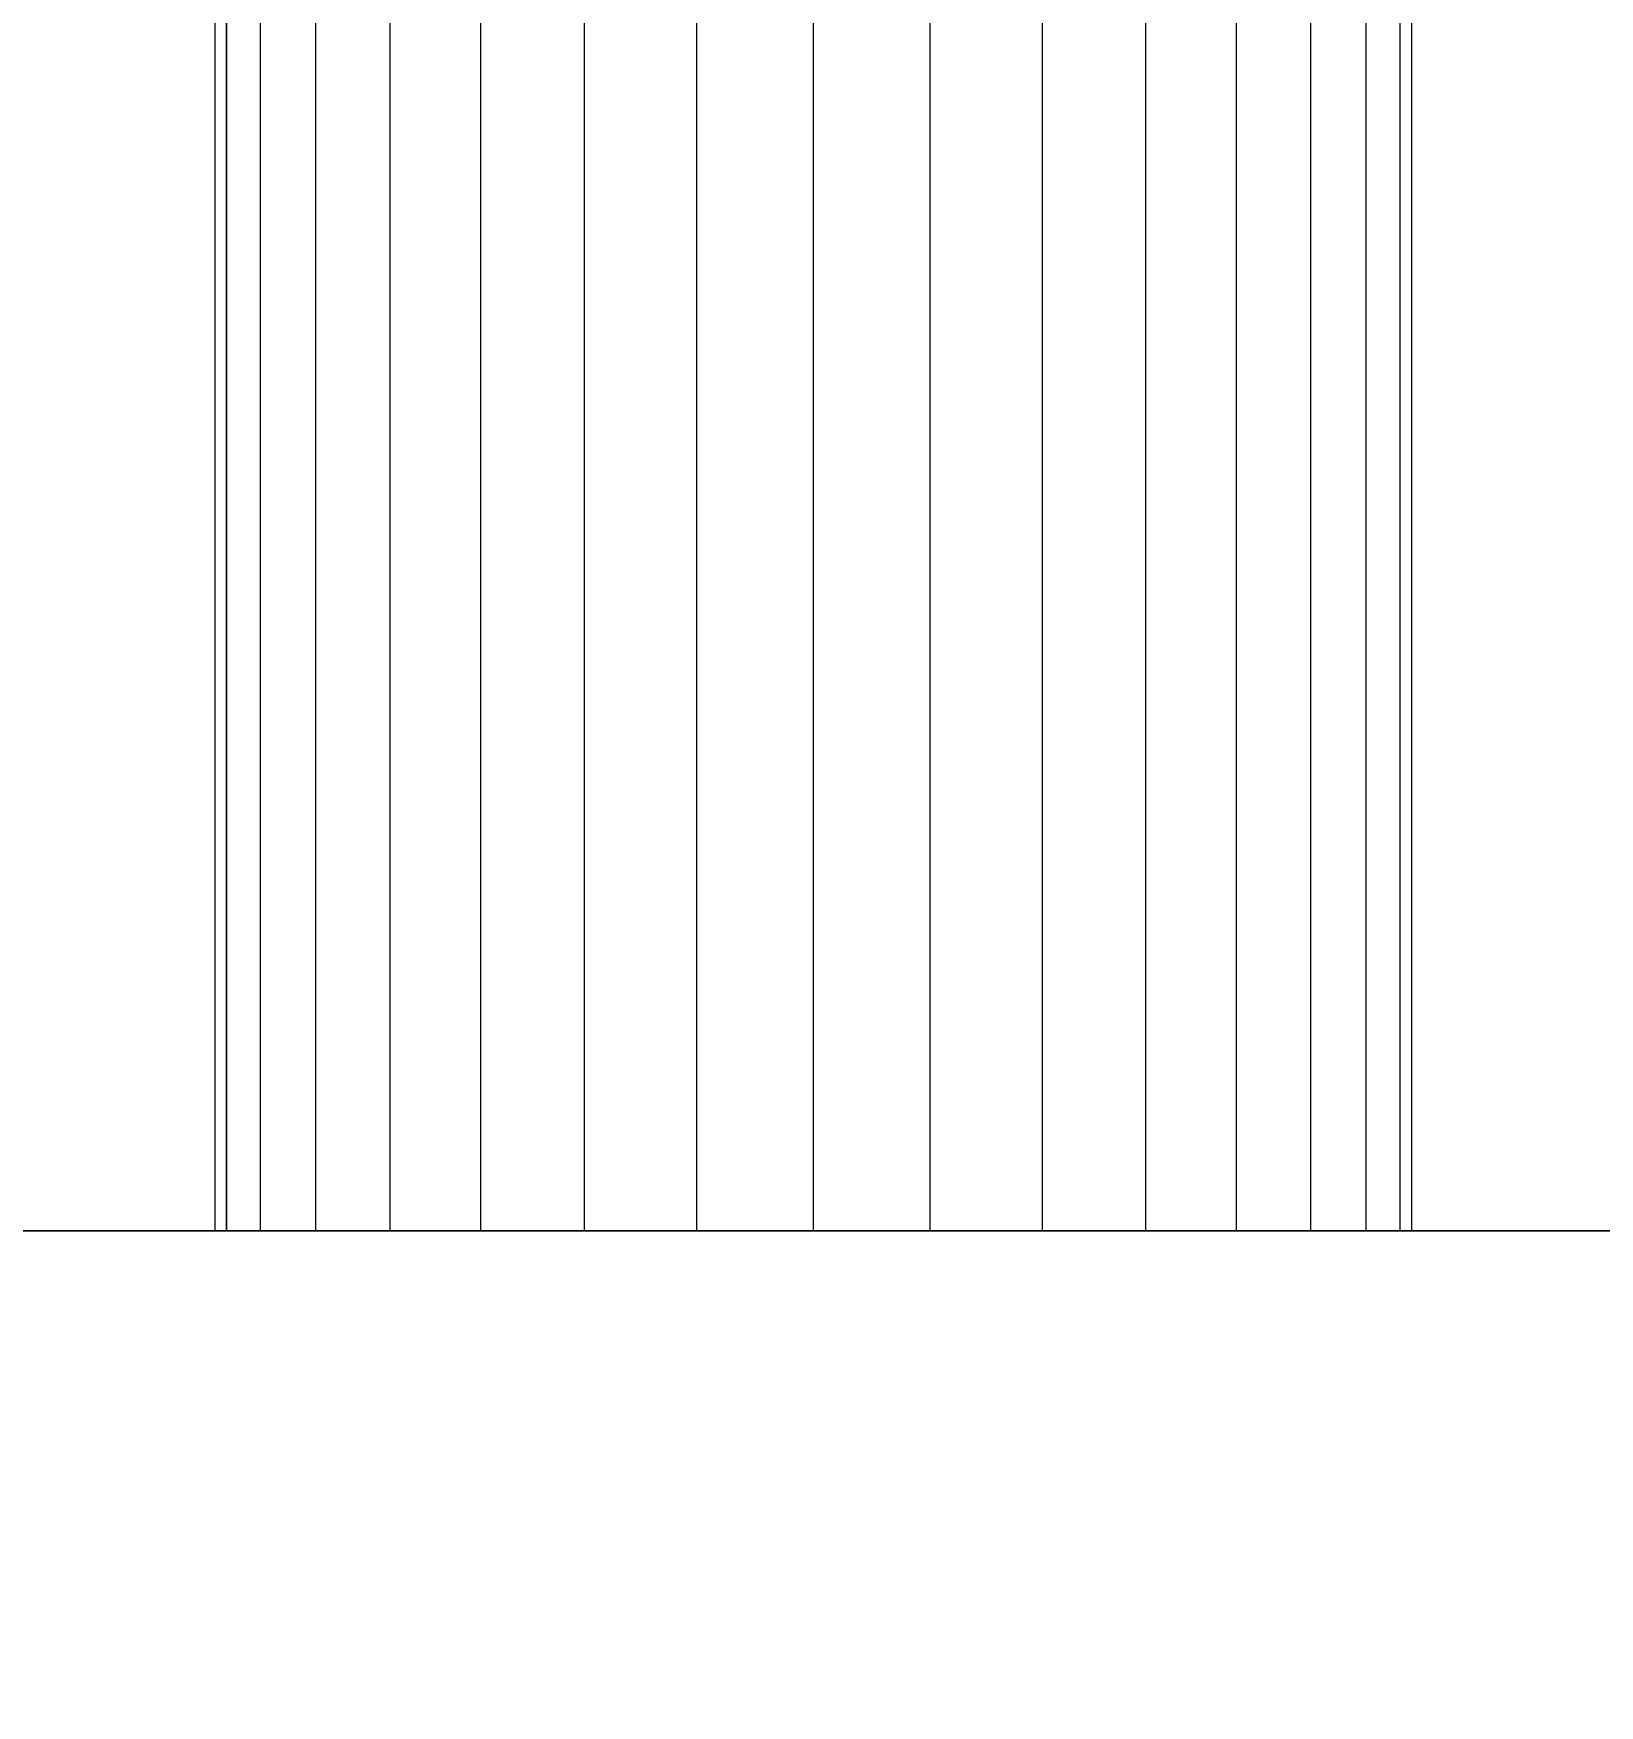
# Model space of a CAD drawing. Header units: millimetres. Extents: x -21672 to 8019, y 3751 to 17279.
# Drawn here: x -13216.8 to -13165, y 14411.1 to 14466.3 of the extents above; entities that cross this region are included whole.
import ezdxf

# ---------------------------------------------------------------- set-up
doc = ezdxf.new("R2010")
doc.units = ezdxf.units.MM
for name, color, linetype, lineweight in [('A-ANNO-DIMS', 211, 'Continuous', 9), ('A-ANNO-DIMS-50', 211, 'Continuous', 9), ('A-GENM', 13, 'Continuous', 18)]:
    doc.layers.add(name, color=color, linetype=linetype, lineweight=lineweight)
doc.styles.add('Arial', font='arial.ttf', dxfattribs={"height": 125})
doc.dimstyles.new('Diagonal_-_2_5mm_Arial', dxfattribs={"dimscale": 304.8, "dimtxt": 127.532425, "dimasz": 0.492126, "dimexe": 0.393701, "dimexo": 0.246063, "dimgap": 0.287073, "dimtad": 1, "dimdec": 0, "dimzin": 0, "dimdsep": 46, "dimtxsty": 'Arial', "dimblk1": 'OBLIQUE', "dimblk2": 'OBLIQUE', "dimsah": 1, "dimcen": 0.09, "dimdle": 0.393701, "dimazin": 0, "dimtfac": 1, "dimtdec": 4, "dimtix": 1, "dimtmove": 0, "dimatfit": 3, "dimfxl": 1, "dimtvp": 1, "dimtolj": 1, "dimtzin": 0, "dimarcsym": 2})

# ---------------------------------------------------------------- blocks, each defined once
blk = doc.blocks.new('Nevera de autoservicio single - Nevera de autoservicio single-466915-Level 2')
at = {"layer": 'A-GENM'}
for p, q in [((454.753, 1307.979), (454.753, -1108.896)), ((454.753, -1108.896), (454.753, 1307.979)), ((454.753, -1108.896), (454.753, 1307.979)), ((454.753, -1108.896), (454.753, 1307.979)), ((454.753, -1028.381), (454.753, 977.961)), ((454.753, -513.934), (454.753, -462.489)), ((454.753, -494.148), (255.92, -494.148)), ((454.753, -494.148), (255.92, -494.148)), ((454.753, -494.148), (255.92, -494.148)), ((454.753, -494.148), (255.92, -494.148)), ((454.753, -494.148), (255.92, -494.148)), ((454.753, -494.148), (255.92, -494.148)), ((454.753, -494.148), (255.92, -494.148)), ((454.753, -494.148), (255.92, -494.148)), ((454.753, -494.148), (255.92, -494.148)), ((454.753, -494.148), (255.92, -494.148)), ((454.753, -494.148), (255.92, -494.148)), ((454.753, -494.148), (255.92, -494.148)), ((454.753, -494.497), (454.753, -494.148)), ((454.753, -494.148), (454.753, -494.528)), ((454.753, -494.528), (454.753, -494.148)), ((454.753, -494.148), (454.753, -494.528)), ((454.753, -494.528), (454.753, -494.148)), ((454.753, -494.148), (454.753, -494.528)), ((454.753, -494.528), (454.753, -494.148)), ((454.753, -494.148), (454.753, -494.528)), ((454.753, -494.528), (454.753, -494.148)), ((454.753, -494.148), (454.753, -494.528)), ((454.753, -494.528), (454.753, -494.148)), ((454.753, -494.148), (454.753, -494.338)), ((454.753, -494.528), (454.753, -494.148)), ((454.753, -494.148), (454.753, -494.497)), ((454.753, -494.338), (454.753, -494.148)), ((454.753, -494.528), (454.753, -494.148)), ((454.753, -494.528), (454.753, -494.148)), ((454.753, -494.528), (454.753, -494.148)), ((454.753, -494.148), (454.753, -494.528)), ((454.753, -494.148), (454.753, -494.528)), ((454.753, -494.528), (454.753, -494.148)), ((454.753, -494.148), (454.753, -494.528)), ((454.753, -494.528), (454.753, -494.148)), ((454.753, -494.148), (454.753, -494.528)), ((454.753, -494.528), (255.92, -494.528)), ((454.753, -494.528), (255.92, -494.528)), ((454.753, -494.528), (255.92, -494.528)), ((454.753, -494.528), (255.92, -494.528)), ((454.753, -494.528), (255.92, -494.528)), ((454.753, -494.528), (255.92, -494.528)), ((454.753, -494.528), (255.92, -494.528)), ((454.753, -494.528), (255.92, -494.528)), ((454.753, -494.528), (255.92, -494.528)), ((454.753, -494.528), (255.92, -494.528)), ((454.753, -494.528), (255.92, -494.528)), ((454.753, -494.528), (255.92, -494.528)), ((454.753, -494.528), (255.92, -494.528)), ((454.753, -494.528), (255.92, -494.528)), ((454.753, -494.528), (255.92, -494.528)), ((454.753, -494.528), (255.92, -494.528)), ((454.753, -494.528), (255.92, -494.528)), ((454.753, -494.528), (255.92, -494.528)), ((454.753, -494.528), (255.92, -494.528)), ((454.753, -494.528), (255.92, -494.528)), ((454.753, -494.528), (255.92, -494.528)), ((454.753, -494.528), (255.92, -494.528)), ((454.753, -494.528), (255.92, -494.528)), ((454.753, -494.528), (255.92, -494.528)), ((454.753, -494.338), (454.753, -494.528)), ((454.753, -494.528), (454.753, -494.338)), ((454.753, -494.528), (454.753, -494.497)), ((454.753, -494.497), (454.753, -494.528)), ((454.753, -495.654), (454.753, -494.528)), ((454.753, -494.528), (454.753, -495.654)), ((454.753, -495.654), (454.753, -494.528)), ((454.753, -494.528), (454.753, -495.654)), ((454.753, -495.654), (454.753, -494.528)), ((454.753, -494.528), (454.753, -495.654)), ((454.753, -495.654), (454.753, -494.528)), ((454.753, -494.528), (454.753, -495.654)), ((454.753, -495.654), (454.753, -494.528)), ((454.753, -494.528), (454.753, -495.654)), ((454.753, -495.654), (454.753, -494.528)), ((454.753, -494.528), (454.753, -495.654)), ((454.753, -495.654), (454.753, -494.528)), ((454.753, -495.654), (454.753, -494.528)), ((454.753, -495.654), (454.753, -494.528)), ((454.753, -495.654), (454.753, -494.528)), ((454.753, -495.654), (454.753, -494.528)), ((454.753, -495.654), (454.753, -494.528)), ((454.753, -495.654), (454.753, -494.528)), ((454.753, -495.654), (454.753, -494.528)), ((454.753, -495.654), (454.753, -494.528)), ((454.753, -495.654), (454.753, -494.528)), ((454.753, -495.654), (454.753, -494.528)), ((454.753, -495.654), (454.753, -494.528)), ((454.753, -495.654), (255.92, -495.654)), ((454.753, -495.654), (255.92, -495.654)), ((454.753, -495.654), (255.92, -495.654)), ((454.753, -495.654), (255.92, -495.654)), ((454.753, -495.654), (255.92, -495.654)), ((454.753, -495.654), (255.92, -495.654)), ((454.753, -495.654), (255.92, -495.654)), ((454.753, -495.654), (255.92, -495.654)), ((454.753, -495.654), (255.92, -495.654)), ((454.753, -495.654), (255.92, -495.654)), ((454.753, -495.654), (255.92, -495.654)), ((454.753, -495.654), (255.92, -495.654)), ((454.753, -495.654), (255.92, -495.654)), ((454.753, -495.654), (255.92, -495.654)), ((454.753, -495.654), (255.92, -495.654)), ((454.753, -495.654), (255.92, -495.654)), ((454.753, -495.654), (255.92, -495.654)), ((454.753, -495.654), (255.92, -495.654)), ((454.753, -495.654), (255.92, -495.654)), ((454.753, -495.654), (255.92, -495.654)), ((454.753, -495.654), (255.92, -495.654)), ((454.753, -495.654), (255.92, -495.654)), ((454.753, -495.654), (255.92, -495.654)), ((454.753, -495.654), (255.92, -495.654)), ((454.753, -497.483), (454.753, -495.654)), ((454.753, -495.654), (454.753, -497.483)), ((454.753, -497.483), (454.753, -495.654)), ((454.753, -495.654), (454.753, -497.483)), ((454.753, -497.483), (454.753, -495.654)), ((454.753, -495.654), (454.753, -497.483)), ((454.753, -497.483), (454.753, -495.654)), ((454.753, -495.654), (454.753, -497.483)), ((454.753, -497.483), (454.753, -495.654)), ((454.753, -495.654), (454.753, -497.483)), ((454.753, -497.483), (454.753, -495.654)), ((454.753, -495.654), (454.753, -497.483)), ((454.753, -497.483), (454.753, -495.654)), ((454.753, -497.483), (454.753, -495.654)), ((454.753, -497.483), (454.753, -495.654)), ((454.753, -497.483), (454.753, -495.654)), ((454.753, -497.483), (454.753, -495.654)), ((454.753, -497.483), (454.753, -495.654)), ((454.753, -497.483), (454.753, -495.654)), ((454.753, -497.483), (454.753, -495.654)), ((454.753, -497.483), (454.753, -495.654)), ((454.753, -497.483), (454.753, -495.654)), ((454.753, -497.483), (454.753, -495.654)), ((454.753, -497.483), (454.753, -495.654)), ((454.753, -497.483), (255.92, -497.483)), ((454.753, -497.483), (255.92, -497.483)), ((454.753, -497.483), (255.92, -497.483)), ((454.753, -497.483), (255.92, -497.483)), ((454.753, -497.483), (255.92, -497.483)), ((454.753, -497.483), (255.92, -497.483)), ((454.753, -497.483), (255.92, -497.483)), ((454.753, -497.483), (255.92, -497.483)), ((454.753, -497.483), (255.92, -497.483)), ((454.753, -497.483), (255.92, -497.483)), ((454.753, -497.483), (255.92, -497.483)), ((454.753, -497.483), (255.92, -497.483)), ((454.753, -497.483), (255.92, -497.483)), ((454.753, -497.483), (255.92, -497.483)), ((454.753, -497.483), (255.92, -497.483)), ((454.753, -497.483), (255.92, -497.483)), ((454.753, -497.483), (255.92, -497.483)), ((454.753, -497.483), (255.92, -497.483)), ((454.753, -497.483), (255.92, -497.483)), ((454.753, -497.483), (255.92, -497.483)), ((454.753, -497.483), (255.92, -497.483)), ((454.753, -497.483), (255.92, -497.483)), ((454.753, -497.483), (255.92, -497.483)), ((454.753, -497.483), (255.92, -497.483)), ((454.753, -499.943), (454.753, -497.483)), ((454.753, -497.483), (454.753, -499.943)), ((454.753, -499.943), (454.753, -497.483)), ((454.753, -497.483), (454.753, -499.943)), ((454.753, -499.943), (454.753, -497.483)), ((454.753, -497.483), (454.753, -499.943)), ((454.753, -499.943), (454.753, -497.483)), ((454.753, -497.483), (454.753, -499.943)), ((454.753, -499.943), (454.753, -497.483)), ((454.753, -497.483), (454.753, -499.943)), ((454.753, -499.943), (454.753, -497.483)), ((454.753, -497.483), (454.753, -499.943)), ((454.753, -499.943), (454.753, -497.483)), ((454.753, -499.943), (454.753, -497.483)), ((454.753, -499.943), (454.753, -497.483)), ((454.753, -499.943), (454.753, -497.483)), ((454.753, -499.943), (454.753, -497.483)), ((454.753, -499.943), (454.753, -497.483)), ((454.753, -499.943), (454.753, -497.483)), ((454.753, -499.943), (454.753, -497.483)), ((454.753, -499.943), (454.753, -497.483)), ((454.753, -499.943), (454.753, -497.483)), ((454.753, -499.943), (454.753, -497.483)), ((454.753, -499.943), (454.753, -497.483)), ((454.753, -499.943), (255.92, -499.943)), ((454.753, -499.943), (255.92, -499.943)), ((454.753, -499.943), (255.92, -499.943)), ((454.753, -499.943), (255.92, -499.943)), ((454.753, -499.943), (255.92, -499.943)), ((454.753, -499.943), (255.92, -499.943)), ((454.753, -499.943), (255.92, -499.943)), ((454.753, -499.943), (255.92, -499.943)), ((454.753, -499.943), (255.92, -499.943)), ((454.753, -499.943), (255.92, -499.943)), ((454.753, -499.943), (255.92, -499.943)), ((454.753, -499.943), (255.92, -499.943)), ((454.753, -499.943), (255.92, -499.943)), ((454.753, -499.943), (255.92, -499.943)), ((454.753, -499.943), (255.92, -499.943)), ((454.753, -499.943), (255.92, -499.943)), ((454.753, -499.943), (255.92, -499.943)), ((454.753, -499.943), (255.92, -499.943)), ((454.753, -499.943), (255.92, -499.943)), ((454.753, -499.943), (255.92, -499.943)), ((454.753, -499.943), (255.92, -499.943)), ((454.753, -499.943), (255.92, -499.943)), ((454.753, -499.943), (255.92, -499.943)), ((454.753, -499.943), (255.92, -499.943)), ((454.753, -502.941), (454.753, -499.943)), ((454.753, -499.943), (454.753, -502.941)), ((454.753, -502.941), (454.753, -499.943)), ((454.753, -499.943), (454.753, -502.941)), ((454.753, -502.941), (454.753, -499.943)), ((454.753, -499.943), (454.753, -502.941)), ((454.753, -502.941), (454.753, -499.943)), ((454.753, -499.943), (454.753, -502.941)), ((454.753, -502.941), (454.753, -499.943)), ((454.753, -499.943), (454.753, -502.941)), ((454.753, -502.941), (454.753, -499.943)), ((454.753, -499.943), (454.753, -502.941)), ((454.753, -502.941), (454.753, -499.943)), ((454.753, -502.941), (454.753, -499.943)), ((454.753, -502.941), (454.753, -499.943)), ((454.753, -502.941), (454.753, -499.943)), ((454.753, -502.941), (454.753, -499.943)), ((454.753, -502.941), (454.753, -499.943)), ((454.753, -499.943), (454.753, -502.941)), ((454.753, -499.943), (454.753, -502.941)), ((454.753, -502.941), (454.753, -499.943)), ((454.753, -502.941), (454.753, -499.943)), ((454.753, -502.941), (454.753, -499.943)), ((454.753, -502.941), (454.753, -499.943)), ((454.753, -502.941), (255.92, -502.941)), ((454.753, -502.941), (255.92, -502.941)), ((454.753, -502.941), (255.92, -502.941)), ((454.753, -502.941), (255.92, -502.941)), ((454.753, -502.941), (255.92, -502.941)), ((454.753, -502.941), (255.92, -502.941)), ((454.753, -502.941), (255.92, -502.941)), ((454.753, -502.941), (255.92, -502.941)), ((454.753, -502.941), (255.92, -502.941)), ((454.753, -502.941), (255.92, -502.941)), ((454.753, -502.941), (255.92, -502.941)), ((454.753, -502.941), (255.92, -502.941)), ((454.753, -502.941), (255.92, -502.941)), ((454.753, -502.941), (255.92, -502.941)), ((454.753, -502.941), (255.92, -502.941)), ((454.753, -502.941), (255.92, -502.941)), ((454.753, -502.941), (255.92, -502.941)), ((454.753, -502.941), (255.92, -502.941)), ((454.753, -502.941), (255.92, -502.941)), ((454.753, -502.941), (255.92, -502.941)), ((454.753, -502.941), (255.92, -502.941)), ((454.753, -502.941), (255.92, -502.941)), ((454.753, -502.941), (255.92, -502.941)), ((454.753, -502.941), (255.92, -502.941)), ((454.753, -506.362), (454.753, -502.941)), ((454.753, -502.941), (454.753, -506.362)), ((454.753, -506.362), (454.753, -502.941)), ((454.753, -502.941), (454.753, -506.362)), ((454.753, -506.362), (454.753, -502.941)), ((454.753, -502.941), (454.753, -506.362)), ((454.753, -506.362), (454.753, -502.941)), ((454.753, -502.941), (454.753, -506.362)), ((454.753, -506.362), (454.753, -502.941)), ((454.753, -502.941), (454.753, -506.362)), ((454.753, -506.362), (454.753, -502.941)), ((454.753, -502.941), (454.753, -506.362)), ((454.753, -506.362), (454.753, -502.941)), ((454.753, -506.362), (454.753, -502.941)), ((454.753, -506.362), (454.753, -502.941)), ((454.753, -506.362), (454.753, -502.941)), ((454.753, -506.362), (454.753, -502.941)), ((454.753, -506.362), (454.753, -502.941)), ((454.753, -502.941), (454.753, -506.362)), ((454.753, -502.941), (454.753, -506.362)), ((454.753, -506.362), (454.753, -502.941)), ((454.753, -506.362), (454.753, -502.941)), ((454.753, -506.362), (454.753, -502.941)), ((454.753, -506.362), (454.753, -502.941)), ((454.753, -506.362), (255.92, -506.362)), ((454.753, -506.362), (255.92, -506.362)), ((454.753, -506.362), (255.92, -506.362)), ((454.753, -506.362), (255.92, -506.362)), ((454.753, -506.362), (255.92, -506.362)), ((454.753, -506.362), (255.92, -506.362)), ((454.753, -506.362), (255.92, -506.362)), ((454.753, -506.362), (255.92, -506.362)), ((454.753, -506.362), (255.92, -506.362)), ((454.753, -506.362), (255.92, -506.362)), ((454.753, -506.362), (255.92, -506.362)), ((454.753, -506.362), (255.92, -506.362)), ((454.753, -506.362), (255.92, -506.362)), ((454.753, -506.362), (255.92, -506.362)), ((454.753, -506.362), (255.92, -506.362)), ((454.753, -506.362), (255.92, -506.362)), ((454.753, -506.362), (255.92, -506.362)), ((454.753, -506.362), (255.92, -506.362)), ((454.753, -506.362), (255.92, -506.362)), ((454.753, -506.362), (255.92, -506.362)), ((454.753, -506.362), (255.92, -506.362)), ((454.753, -506.362), (255.92, -506.362)), ((454.753, -506.362), (255.92, -506.362)), ((454.753, -506.362), (255.92, -506.362)), ((454.753, -510.074), (454.753, -506.362)), ((454.753, -506.362), (454.753, -510.074)), ((454.753, -510.074), (454.753, -506.362)), ((454.753, -506.362), (454.753, -510.074)), ((454.753, -510.074), (454.753, -506.362)), ((454.753, -506.362), (454.753, -510.074)), ((454.753, -510.074), (454.753, -506.362)), ((454.753, -506.362), (454.753, -510.074)), ((454.753, -510.074), (454.753, -506.362)), ((454.753, -506.362), (454.753, -510.074)), ((454.753, -510.074), (454.753, -506.362)), ((454.753, -506.362), (454.753, -510.074)), ((454.753, -510.074), (454.753, -506.362)), ((454.753, -510.074), (454.753, -506.362)), ((454.753, -510.074), (454.753, -506.362)), ((454.753, -510.074), (454.753, -506.362)), ((454.753, -510.074), (454.753, -506.362)), ((454.753, -510.074), (454.753, -506.362)), ((454.753, -506.362), (454.753, -510.074)), ((454.753, -506.362), (454.753, -510.074)), ((454.753, -510.074), (454.753, -506.362)), ((454.753, -510.074), (454.753, -506.362)), ((454.753, -510.074), (454.753, -506.362)), ((454.753, -510.074), (454.753, -506.362)), ((454.753, -510.074), (255.92, -510.074)), ((454.753, -510.074), (255.92, -510.074)), ((454.753, -510.074), (255.92, -510.074)), ((454.753, -510.074), (255.92, -510.074)), ((454.753, -510.074), (255.92, -510.074)), ((454.753, -510.074), (255.92, -510.074)), ((454.753, -510.074), (255.92, -510.074)), ((454.753, -510.074), (255.92, -510.074)), ((454.753, -510.074), (255.92, -510.074)), ((454.753, -510.074), (255.92, -510.074)), ((454.753, -510.074), (255.92, -510.074)), ((454.753, -510.074), (255.92, -510.074)), ((454.753, -510.074), (255.92, -510.074)), ((454.753, -510.074), (255.92, -510.074)), ((454.753, -510.074), (255.92, -510.074)), ((454.753, -510.074), (255.92, -510.074)), ((454.753, -510.074), (255.92, -510.074)), ((454.753, -510.074), (255.92, -510.074)), ((454.753, -510.074), (255.92, -510.074)), ((454.753, -510.074), (255.92, -510.074)), ((454.753, -510.074), (255.92, -510.074)), ((454.753, -510.074), (255.92, -510.074)), ((454.753, -510.074), (255.92, -510.074)), ((454.753, -510.074), (255.92, -510.074)), ((454.753, -513.934), (454.753, -510.074)), ((454.753, -510.074), (454.753, -513.934)), ((454.753, -513.934), (454.753, -510.074)), ((454.753, -510.074), (454.753, -513.934)), ((454.753, -513.934), (454.753, -510.074)), ((454.753, -510.074), (454.753, -513.934)), ((454.753, -513.934), (454.753, -510.074)), ((454.753, -510.074), (454.753, -513.934)), ((454.753, -513.934), (454.753, -510.074)), ((454.753, -510.074), (454.753, -513.934)), ((454.753, -513.934), (454.753, -510.074)), ((454.753, -510.074), (454.753, -513.934)), ((454.753, -513.934), (454.753, -510.074)), ((454.753, -513.934), (454.753, -510.074)), ((454.753, -513.934), (454.753, -510.074)), ((454.753, -513.934), (454.753, -510.074)), ((454.753, -513.934), (454.753, -510.074)), ((454.753, -513.934), (454.753, -510.074)), ((454.753, -513.934), (454.753, -510.074)), ((454.753, -513.934), (454.753, -510.074)), ((454.753, -513.934), (454.753, -510.074)), ((454.753, -513.934), (454.753, -510.074)), ((454.753, -513.934), (454.753, -510.074)), ((454.753, -513.934), (454.753, -510.074)), ((454.753, -513.934), (255.92, -513.934)), ((454.753, -513.934), (255.92, -513.934)), ((454.753, -513.934), (255.92, -513.934)), ((454.753, -513.934), (255.92, -513.934)), ((454.753, -513.934), (255.92, -513.934)), ((454.753, -513.934), (255.92, -513.934)), ((454.753, -513.934), (255.92, -513.934)), ((454.753, -513.934), (255.92, -513.934)), ((454.753, -513.934), (255.92, -513.934)), ((454.753, -513.934), (255.92, -513.934)), ((454.753, -513.934), (255.92, -513.934)), ((454.753, -513.934), (255.92, -513.934)), ((454.753, -513.934), (255.92, -513.934)), ((454.753, -513.934), (255.92, -513.934)), ((454.753, -513.934), (255.92, -513.934)), ((454.753, -513.934), (255.92, -513.934)), ((454.753, -513.934), (255.92, -513.934)), ((454.753, -513.934), (255.92, -513.934)), ((454.753, -513.934), (255.92, -513.934)), ((454.753, -513.934), (255.92, -513.934)), ((454.753, -513.934), (255.92, -513.934)), ((454.753, -513.934), (255.92, -513.934)), ((454.753, -513.934), (255.92, -513.934)), ((454.753, -513.934), (255.92, -513.934)), ((454.753, -517.795), (454.753, -513.934)), ((454.753, -513.934), (454.753, -517.795)), ((454.753, -517.795), (454.753, -513.934)), ((454.753, -513.934), (454.753, -517.795)), ((454.753, -517.795), (454.753, -513.934)), ((454.753, -513.934), (454.753, -517.795)), ((454.753, -517.795), (454.753, -513.934)), ((454.753, -513.934), (454.753, -517.795)), ((454.753, -517.795), (454.753, -513.934)), ((454.753, -513.934), (454.753, -517.795)), ((454.753, -517.795), (454.753, -513.934)), ((454.753, -513.934), (454.753, -517.795)), ((454.753, -513.934), (454.753, -565.379)), ((454.753, -513.934), (454.753, -517.795)), ((454.753, -513.934), (454.753, -517.795)), ((454.753, -513.934), (454.753, -517.795)), ((454.753, -513.934), (454.753, -517.795)), ((454.753, -517.795), (454.753, -513.934)), ((454.753, -517.795), (454.753, -513.934)), ((454.753, -517.795), (454.753, -513.934)), ((454.753, -517.795), (454.753, -513.934)), ((454.753, -513.934), (454.753, -517.795)), ((454.753, -513.934), (454.753, -517.795)), ((454.753, -513.934), (454.753, -517.795)), ((454.753, -513.934), (454.753, -517.795)), ((454.753, -517.795), (255.92, -517.795)), ((454.753, -517.795), (255.92, -517.795)), ((454.753, -517.795), (255.92, -517.795)), ((454.753, -517.795), (255.92, -517.795)), ((454.753, -517.795), (255.92, -517.795)), ((454.753, -517.795), (255.92, -517.795)), ((454.753, -517.795), (255.92, -517.795)), ((454.753, -517.795), (255.92, -517.795)), ((454.753, -517.795), (255.92, -517.795)), ((454.753, -517.795), (255.92, -517.795)), ((454.753, -517.795), (255.92, -517.795)), ((454.753, -517.795), (255.92, -517.795)), ((454.753, -517.795), (255.92, -517.795)), ((454.753, -517.795), (255.92, -517.795)), ((454.753, -517.795), (255.92, -517.795)), ((454.753, -517.795), (255.92, -517.795)), ((454.753, -517.795), (255.92, -517.795)), ((454.753, -517.795), (255.92, -517.795)), ((454.753, -517.795), (255.92, -517.795)), ((454.753, -517.795), (255.92, -517.795)), ((454.753, -517.795), (255.92, -517.795)), ((454.753, -517.795), (255.92, -517.795)), ((454.753, -517.795), (255.92, -517.795)), ((454.753, -517.795), (255.92, -517.795)), ((454.753, -521.507), (454.753, -517.795)), ((454.753, -517.795), (454.753, -521.507)), ((454.753, -521.507), (454.753, -517.795)), ((454.753, -517.795), (454.753, -521.507)), ((454.753, -521.507), (454.753, -517.795)), ((454.753, -517.795), (454.753, -521.507)), ((454.753, -521.507), (454.753, -517.795)), ((454.753, -517.795), (454.753, -521.507)), ((454.753, -521.507), (454.753, -517.795)), ((454.753, -517.795), (454.753, -521.507)), ((454.753, -521.507), (454.753, -517.795)), ((454.753, -517.795), (454.753, -521.507)), ((454.753, -517.795), (454.753, -521.507)), ((454.753, -517.795), (454.753, -521.507)), ((454.753, -517.795), (454.753, -521.507)), ((454.753, -517.795), (454.753, -521.507)), ((454.753, -517.795), (454.753, -521.507)), ((454.753, -517.795), (454.753, -521.507)), ((454.753, -521.507), (454.753, -517.795)), ((454.753, -521.507), (454.753, -517.795)), ((454.753, -517.795), (454.753, -521.507)), ((454.753, -517.795), (454.753, -521.507)), ((454.753, -517.795), (454.753, -521.507)), ((454.753, -517.795), (454.753, -521.507)), ((454.753, -521.507), (255.92, -521.507)), ((454.753, -521.507), (255.92, -521.507)), ((454.753, -521.507), (255.92, -521.507)), ((454.753, -521.507), (255.92, -521.507)), ((454.753, -521.507), (255.92, -521.507)), ((454.753, -521.507), (255.92, -521.507)), ((454.753, -521.507), (255.92, -521.507)), ((454.753, -521.507), (255.92, -521.507)), ((454.753, -521.507), (255.92, -521.507)), ((454.753, -521.507), (255.92, -521.507)), ((454.753, -521.507), (255.92, -521.507)), ((454.753, -521.507), (255.92, -521.507)), ((454.753, -521.507), (255.92, -521.507)), ((454.753, -521.507), (255.92, -521.507)), ((454.753, -521.507), (255.92, -521.507)), ((454.753, -521.507), (255.92, -521.507)), ((454.753, -521.507), (255.92, -521.507)), ((454.753, -521.507), (255.92, -521.507)), ((454.753, -521.507), (255.92, -521.507)), ((454.753, -521.507), (255.92, -521.507)), ((454.753, -521.507), (255.92, -521.507)), ((454.753, -521.507), (255.92, -521.507)), ((454.753, -521.507), (255.92, -521.507)), ((454.753, -521.507), (255.92, -521.507)), ((454.753, -524.927), (454.753, -521.507)), ((454.753, -521.507), (454.753, -524.927)), ((454.753, -524.927), (454.753, -521.507)), ((454.753, -521.507), (454.753, -524.927)), ((454.753, -524.927), (454.753, -521.507)), ((454.753, -521.507), (454.753, -524.927)), ((454.753, -524.927), (454.753, -521.507)), ((454.753, -521.507), (454.753, -524.927)), ((454.753, -524.927), (454.753, -521.507)), ((454.753, -521.507), (454.753, -524.927)), ((454.753, -524.927), (454.753, -521.507)), ((454.753, -521.507), (454.753, -524.927)), ((454.753, -521.507), (454.753, -524.927)), ((454.753, -521.507), (454.753, -524.927)), ((454.753, -521.507), (454.753, -524.927)), ((454.753, -521.507), (454.753, -524.927)), ((454.753, -521.507), (454.753, -524.927)), ((454.753, -521.507), (454.753, -524.927)), ((454.753, -524.927), (454.753, -521.507)), ((454.753, -524.927), (454.753, -521.507)), ((454.753, -521.507), (454.753, -524.927)), ((454.753, -521.507), (454.753, -524.927)), ((454.753, -521.507), (454.753, -524.927)), ((454.753, -521.507), (454.753, -524.927)), ((454.753, -524.927), (255.92, -524.927)), ((454.753, -524.927), (255.92, -524.927)), ((454.753, -524.927), (255.92, -524.927)), ((454.753, -524.927), (255.92, -524.927)), ((454.753, -524.927), (255.92, -524.927)), ((454.753, -524.927), (255.92, -524.927)), ((454.753, -524.927), (255.92, -524.927)), ((454.753, -524.927), (255.92, -524.927)), ((454.753, -524.927), (255.92, -524.927)), ((454.753, -524.927), (255.92, -524.927)), ((454.753, -524.927), (255.92, -524.927)), ((454.753, -524.927), (255.92, -524.927)), ((454.753, -524.927), (255.92, -524.927)), ((454.753, -524.927), (255.92, -524.927)), ((454.753, -524.927), (255.92, -524.927)), ((454.753, -524.927), (255.92, -524.927)), ((454.753, -524.927), (255.92, -524.927)), ((454.753, -524.927), (255.92, -524.927)), ((454.753, -524.927), (255.92, -524.927)), ((454.753, -524.927), (255.92, -524.927)), ((454.753, -524.927), (255.92, -524.927)), ((454.753, -524.927), (255.92, -524.927)), ((454.753, -524.927), (255.92, -524.927)), ((454.753, -524.927), (255.92, -524.927)), ((454.753, -527.926), (454.753, -524.927)), ((454.753, -524.927), (454.753, -527.926)), ((454.753, -527.926), (454.753, -524.927)), ((454.753, -524.927), (454.753, -527.926)), ((454.753, -527.926), (454.753, -524.927)), ((454.753, -524.927), (454.753, -527.926)), ((454.753, -527.926), (454.753, -524.927)), ((454.753, -524.927), (454.753, -527.926)), ((454.753, -527.926), (454.753, -524.927)), ((454.753, -524.927), (454.753, -527.926)), ((454.753, -527.926), (454.753, -524.927)), ((454.753, -524.927), (454.753, -527.926)), ((454.753, -524.927), (454.753, -527.926)), ((454.753, -524.927), (454.753, -527.926)), ((454.753, -524.927), (454.753, -527.926)), ((454.753, -524.927), (454.753, -527.926)), ((454.753, -524.927), (454.753, -527.926)), ((454.753, -524.927), (454.753, -527.926)), ((454.753, -527.926), (454.753, -524.927)), ((454.753, -527.926), (454.753, -524.927)), ((454.753, -524.927), (454.753, -527.926)), ((454.753, -524.927), (454.753, -527.926)), ((454.753, -524.927), (454.753, -527.926)), ((454.753, -524.927), (454.753, -527.926)), ((454.753, -527.926), (255.92, -527.926)), ((454.753, -527.926), (255.92, -527.926)), ((454.753, -527.926), (255.92, -527.926)), ((454.753, -527.926), (255.92, -527.926)), ((454.753, -527.926), (255.92, -527.926)), ((454.753, -527.926), (255.92, -527.926)), ((454.753, -527.926), (255.92, -527.926)), ((454.753, -527.926), (255.92, -527.926)), ((454.753, -527.926), (255.92, -527.926)), ((454.753, -527.926), (255.92, -527.926)), ((454.753, -527.926), (255.92, -527.926)), ((454.753, -527.926), (255.92, -527.926)), ((454.753, -527.926), (255.92, -527.926)), ((454.753, -527.926), (255.92, -527.926)), ((454.753, -527.926), (255.92, -527.926)), ((454.753, -527.926), (255.92, -527.926)), ((454.753, -527.926), (255.92, -527.926)), ((454.753, -527.926), (255.92, -527.926)), ((454.753, -527.926), (255.92, -527.926)), ((454.753, -527.926), (255.92, -527.926)), ((454.753, -527.926), (255.92, -527.926)), ((454.753, -527.926), (255.92, -527.926)), ((454.753, -527.926), (255.92, -527.926)), ((454.753, -527.926), (255.92, -527.926)), ((454.753, -530.386), (454.753, -527.926)), ((454.753, -527.926), (454.753, -530.386)), ((454.753, -530.386), (454.753, -527.926)), ((454.753, -527.926), (454.753, -530.386)), ((454.753, -530.386), (454.753, -527.926)), ((454.753, -527.926), (454.753, -530.386)), ((454.753, -530.386), (454.753, -527.926)), ((454.753, -527.926), (454.753, -530.386)), ((454.753, -530.386), (454.753, -527.926)), ((454.753, -527.926), (454.753, -530.386)), ((454.753, -530.386), (454.753, -527.926)), ((454.753, -527.926), (454.753, -530.386)), ((454.753, -527.926), (454.753, -530.386)), ((454.753, -527.926), (454.753, -530.386)), ((454.753, -527.926), (454.753, -530.386)), ((454.753, -527.926), (454.753, -530.386)), ((454.753, -527.926), (454.753, -530.386)), ((454.753, -527.926), (454.753, -530.386)), ((454.753, -527.926), (454.753, -530.386)), ((454.753, -527.926), (454.753, -530.386)), ((454.753, -527.926), (454.753, -530.386)), ((454.753, -527.926), (454.753, -530.386)), ((454.753, -527.926), (454.753, -530.386)), ((454.753, -527.926), (454.753, -530.386)), ((454.753, -530.386), (255.92, -530.386)), ((454.753, -530.386), (255.92, -530.386)), ((454.753, -530.386), (255.92, -530.386)), ((454.753, -530.386), (255.92, -530.386)), ((454.753, -530.386), (255.92, -530.386)), ((454.753, -530.386), (255.92, -530.386)), ((454.753, -530.386), (255.92, -530.386)), ((454.753, -530.386), (255.92, -530.386)), ((454.753, -530.386), (255.92, -530.386)), ((454.753, -530.386), (255.92, -530.386)), ((454.753, -530.386), (255.92, -530.386)), ((454.753, -530.386), (255.92, -530.386)), ((454.753, -530.386), (255.92, -530.386)), ((454.753, -530.386), (255.92, -530.386)), ((454.753, -530.386), (255.92, -530.386)), ((454.753, -530.386), (255.92, -530.386)), ((454.753, -530.386), (255.92, -530.386)), ((454.753, -530.386), (255.92, -530.386)), ((454.753, -530.386), (255.92, -530.386)), ((454.753, -530.386), (255.92, -530.386)), ((454.753, -530.386), (255.92, -530.386)), ((454.753, -530.386), (255.92, -530.386)), ((454.753, -530.386), (255.92, -530.386)), ((454.753, -530.386), (255.92, -530.386)), ((454.753, -532.214), (454.753, -530.386)), ((454.753, -530.386), (454.753, -532.214)), ((454.753, -532.214), (454.753, -530.386)), ((454.753, -530.386), (454.753, -532.214)), ((454.753, -532.214), (454.753, -530.386)), ((454.753, -530.386), (454.753, -532.214)), ((454.753, -532.214), (454.753, -530.386)), ((454.753, -530.386), (454.753, -532.214)), ((454.753, -532.214), (454.753, -530.386)), ((454.753, -530.386), (454.753, -532.214)), ((454.753, -532.214), (454.753, -530.386)), ((454.753, -530.386), (454.753, -532.214)), ((454.753, -530.386), (454.753, -532.214)), ((454.753, -530.386), (454.753, -532.214)), ((454.753, -530.386), (454.753, -532.214)), ((454.753, -530.386), (454.753, -532.214)), ((454.753, -530.386), (454.753, -532.214)), ((454.753, -530.386), (454.753, -532.214)), ((454.753, -530.386), (454.753, -532.214)), ((454.753, -530.386), (454.753, -532.214)), ((454.753, -530.386), (454.753, -532.214)), ((454.753, -530.386), (454.753, -532.214)), ((454.753, -530.386), (454.753, -532.214)), ((454.753, -530.386), (454.753, -532.214)), ((454.753, -532.214), (255.92, -532.214)), ((454.753, -532.214), (255.92, -532.214)), ((454.753, -532.214), (255.92, -532.214)), ((454.753, -532.214), (255.92, -532.214)), ((454.753, -532.214), (255.92, -532.214)), ((454.753, -532.214), (255.92, -532.214)), ((454.753, -532.214), (255.92, -532.214)), ((454.753, -532.214), (255.92, -532.214)), ((454.753, -532.214), (255.92, -532.214)), ((454.753, -532.214), (255.92, -532.214)), ((454.753, -532.214), (255.92, -532.214)), ((454.753, -532.214), (255.92, -532.214)), ((454.753, -532.214), (255.92, -532.214)), ((454.753, -532.214), (255.92, -532.214)), ((454.753, -532.214), (255.92, -532.214)), ((454.753, -532.214), (255.92, -532.214)), ((454.753, -532.214), (255.92, -532.214)), ((454.753, -532.214), (255.92, -532.214)), ((454.753, -532.214), (255.92, -532.214)), ((454.753, -532.214), (255.92, -532.214)), ((454.753, -532.214), (255.92, -532.214)), ((454.753, -532.214), (255.92, -532.214)), ((454.753, -532.214), (255.92, -532.214)), ((454.753, -532.214), (255.92, -532.214)), ((454.753, -533.341), (454.753, -532.214)), ((454.753, -532.214), (454.753, -533.341)), ((454.753, -533.341), (454.753, -532.214)), ((454.753, -532.214), (454.753, -533.341)), ((454.753, -533.341), (454.753, -532.214)), ((454.753, -532.214), (454.753, -533.341)), ((454.753, -533.341), (454.753, -532.214)), ((454.753, -532.214), (454.753, -533.341)), ((454.753, -533.341), (454.753, -532.214)), ((454.753, -532.214), (454.753, -533.341)), ((454.753, -533.341), (454.753, -532.214)), ((454.753, -532.214), (454.753, -533.341)), ((454.753, -532.214), (454.753, -533.341)), ((454.753, -532.214), (454.753, -533.341)), ((454.753, -532.214), (454.753, -533.341)), ((454.753, -532.214), (454.753, -533.341)), ((454.753, -532.214), (454.753, -533.341)), ((454.753, -532.214), (454.753, -533.341)), ((454.753, -532.214), (454.753, -533.341)), ((454.753, -532.214), (454.753, -533.341)), ((454.753, -532.214), (454.753, -533.341)), ((454.753, -532.214), (454.753, -533.341)), ((454.753, -532.214), (454.753, -533.341)), ((454.753, -532.214), (454.753, -533.341)), ((454.753, -533.341), (255.92, -533.341)), ((454.753, -533.341), (255.92, -533.341)), ((454.753, -533.341), (255.92, -533.341)), ((454.753, -533.341), (255.92, -533.341)), ((454.753, -533.341), (255.92, -533.341)), ((454.753, -533.341), (255.92, -533.341)), ((454.753, -533.341), (255.92, -533.341)), ((454.753, -533.341), (255.92, -533.341)), ((454.753, -533.341), (255.92, -533.341)), ((454.753, -533.341), (255.92, -533.341)), ((454.753, -533.341), (255.92, -533.341)), ((454.753, -533.341), (255.92, -533.341)), ((454.753, -533.341), (255.92, -533.341)), ((454.753, -533.341), (255.92, -533.341)), ((454.753, -533.341), (255.92, -533.341)), ((454.753, -533.341), (255.92, -533.341)), ((454.753, -533.341), (255.92, -533.341)), ((454.753, -533.341), (255.92, -533.341)), ((255.92, -533.341), (454.753, -533.341)), ((454.753, -533.341), (255.92, -533.341)), ((454.753, -533.341), (255.92, -533.341)), ((454.753, -533.341), (255.92, -533.341)), ((454.753, -533.341), (255.92, -533.341)), ((454.753, -533.341), (255.92, -533.341)), ((454.753, -533.372), (454.753, -533.341)), ((454.753, -533.341), (454.753, -533.721)), ((454.753, -533.721), (454.753, -533.341)), ((454.753, -533.341), (454.753, -533.721)), ((454.753, -533.721), (454.753, -533.341)), ((454.753, -533.341), (454.753, -533.721)), ((454.753, -533.721), (454.753, -533.341)), ((454.753, -533.341), (454.753, -533.721)), ((454.753, -533.721), (454.753, -533.341)), ((454.753, -533.53), (454.753, -533.341)), ((454.753, -533.721), (454.753, -533.341)), ((454.753, -533.341), (454.753, -533.53)), ((454.753, -533.341), (454.753, -533.721)), ((454.753, -533.372), (454.753, -533.341)), ((454.753, -533.341), (454.753, -533.53)), ((454.753, -533.341), (454.753, -533.53)), ((454.753, -533.341), (454.753, -533.721)), ((454.753, -533.341), (454.753, -533.721)), ((454.753, -533.341), (454.753, -533.721)), ((454.753, -533.341), (454.753, -533.721)), ((454.753, -533.721), (454.753, -533.341)), ((454.753, -533.721), (454.753, -533.341)), ((454.753, -533.341), (454.753, -533.721)), ((454.753, -533.721), (454.753, -533.341)), ((454.753, -533.372), (454.753, -533.721)), ((454.753, -533.721), (454.753, -533.372)), ((454.753, -533.721), (255.92, -533.721)), ((454.753, -533.721), (255.92, -533.721)), ((454.753, -533.721), (255.92, -533.721)), ((454.753, -533.721), (255.92, -533.721)), ((454.753, -533.721), (255.92, -533.721)), ((454.753, -533.721), (255.92, -533.721)), ((454.753, -533.721), (255.92, -533.721)), ((454.753, -533.721), (255.92, -533.721)), ((454.753, -533.721), (255.92, -533.721)), ((454.753, -533.721), (255.92, -533.721)), ((454.753, -533.721), (255.92, -533.721)), ((454.753, -533.721), (255.92, -533.721)), ((454.753, -533.53), (454.753, -533.721)), ((454.753, -533.53), (454.753, -533.721)), ((454.753, -533.53), (454.753, -533.721)), ((454.753, -533.53), (454.753, -533.721))]:
    blk.add_line(p, q, dxfattribs=at)
blk = doc.blocks.new('DIMBLOCK69-Level 2')
at = {"layer": 'A-ANNO-DIMS-50'}
for p, q in [((-20502.896, 17027.062), (-20502.896, 17147.062)), ((818.604, 17027.062), (818.604, 17147.062)), ((-20622.896, 17027.062), (938.604, 17027.062)), ((-20502.896, 17027.062), (-20502.896, 11836.358)), ((818.604, 17027.062), (818.604, 15341.468))]:
    blk.add_line(p, q, dxfattribs=at)
at = {"layer": 'A-ANNO-DIMS-50', "lineweight": 35}
for p, q in [((-20502.896, 17027.062), (-20427.896, 17102.062)), ((818.604, 17027.062), (893.604, 17102.062)), ((-20502.896, 17027.062), (-20577.896, 16952.062)), ((818.604, 17027.062), (743.604, 16952.062))]:
    blk.add_line(p, q, dxfattribs=at)
at = {"layer": 'A-ANNO-DIMS-50', "color": 0, "insert": (-10082.496, 17276.841), "char_height": 125, "width": 576.83897, "attachment_point": 1, "line_spacing_factor": 0.941778, "style": 'Arial'}
blk.add_mtext('21322', dxfattribs=at)
blk = doc.blocks.new('_Oblique')
at = {"color": 0, "linetype": 'ByBlock', "lineweight": -2}
blk.add_line((-0.5, -0.5), (0.5, 0.5), dxfattribs=at)

msp = doc.modelspace()

# ---------------------------------------------------------------- block references
at = {"layer": 'A-GENM', "rotation": 269.9999999999996}
msp.add_blockref('Nevera de autoservicio single - Nevera de autoservicio single-466915-Level 2', (-12677.066, 14881.508), dxfattribs=at)

# ---------------------------------------------------------------- dimensions: what is measured, and where the dimension line sits
at = {"layer": 'A-ANNO-DIMS'}
dim = msp.add_linear_dim(base=(818.6039, 17027.0619), p1=(-20502.8962, 11761.3583), p2=(818.6039, 15266.468), dimstyle='Diagonal_-_2_5mm_Arial', override={"dimpost": '<>', "dimfxl": 21607.687495}, dxfattribs=at)
dim.commit()
dim.dimension.update_dxf_attribs({"geometry": 'DIMBLOCK69-Level 2', "text_midpoint": (-9842.1461, 17178.4262)})

doc.saveas('drawing.dxf')
